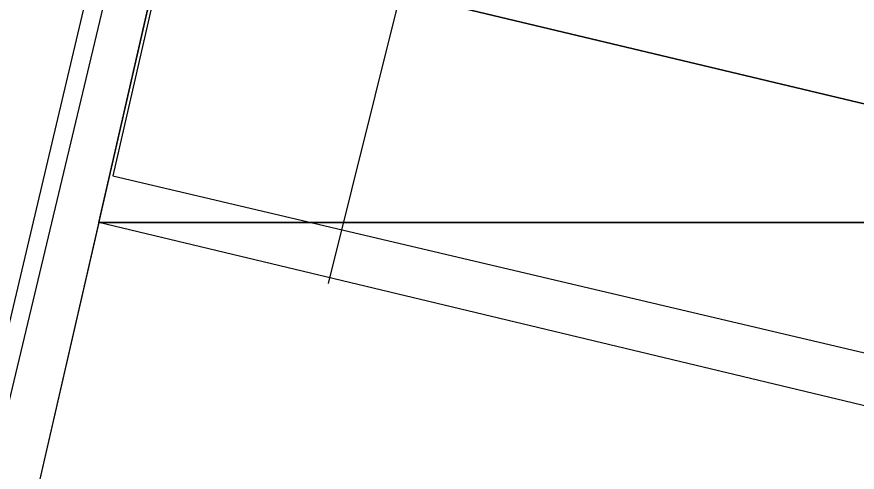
# Model space of a CAD drawing. Header units: feet. Extents: x -84 to 198, y -22 to 181.
# Drawn here: x 123.193 to 125.587, y 142.814 to 144.11 of the extents above; entities that cross this region are included whole.
import ezdxf

# ---------------------------------------------------------------- set-up
doc = ezdxf.new("R2010")
doc.units = ezdxf.units.FT
doc.layers.add('A-LINEA', color=7, linetype='CONTINUOUS')
doc.layers.add('A-MURO-CONCRETO', color=8, linetype='CONTINUOUS')

msp = doc.modelspace()

# ---------------------------------------------------------------- linework, layer by layer
at = {"layer": 'A-LINEA'}
for p, q in [((123.4533, 144.4311), (123.1067, 142.9644)), ((124.28, 144.1511), (124.08, 143.3511))]:
    msp.add_line(p, q, dxfattribs=at)
for points in [[(126.8667, 142.8578), (127.2533, 144.4844), (123.84, 145.2844), (123.4667, 143.6578), (126.8667, 142.8578)], [(123.1467, 142.9111), (123.4933, 144.3644), (123.6133, 144.3378)], [(126.64, 141.9111), (127.0267, 143.5244), (123.6133, 144.3378), (123.24, 142.7111), (126.64, 141.9111)]]:
    msp.add_lwpolyline(points, dxfattribs=at)
at = {"layer": 'A-MURO-CONCRETO'}
for points in [[(123.6133, 144.3378), (127.0267, 143.5244), (123.4267, 143.5244), (123.6133, 144.3378), (123.6133, 144.3378)], [(123.4267, 143.5244), (123.24, 142.7111), (126.8267, 142.7111), (123.4267, 143.5244)], [(123.4267, 143.5244), (127.0267, 143.5244), (126.8267, 142.7111), (123.4267, 143.5244), (123.4267, 143.5244)]]:
    msp.add_lwpolyline(points, dxfattribs=at)

doc.saveas('drawing.dxf')
